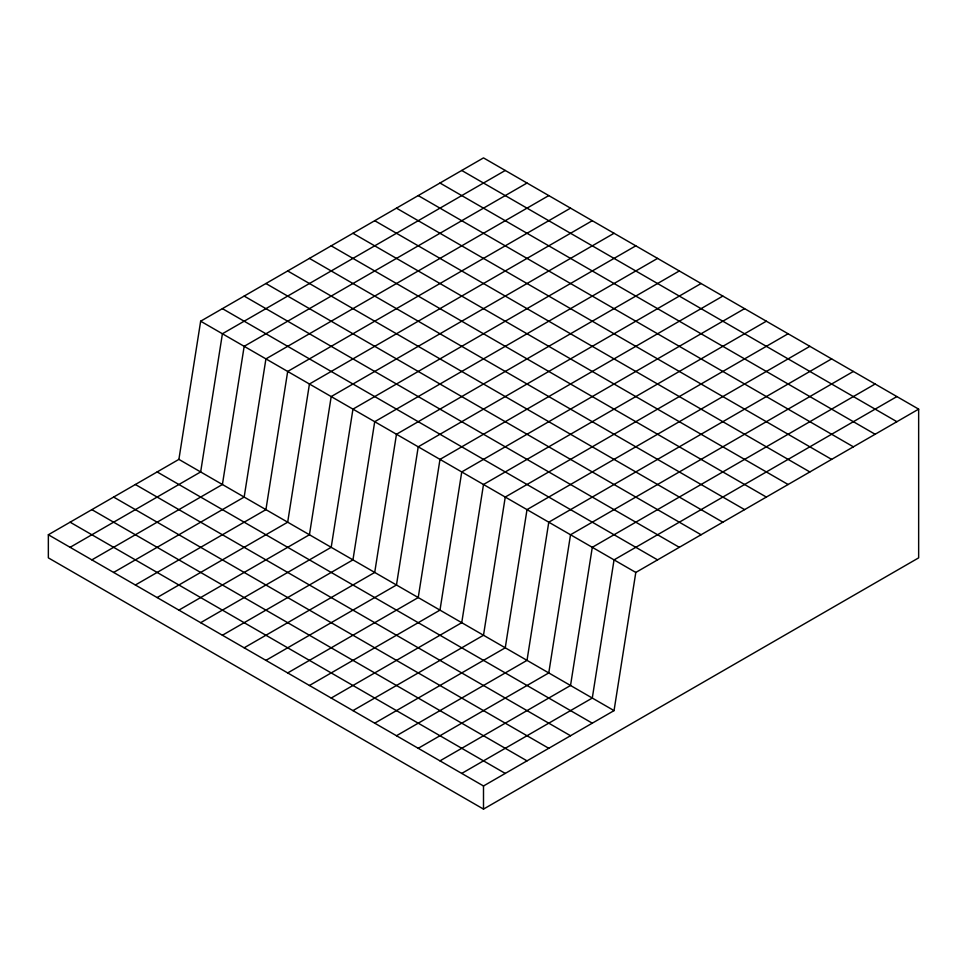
<?xml version="1.0" encoding="UTF-8"?>
<svg xmlns="http://www.w3.org/2000/svg" width="967" height="967" viewBox="0 0 967 967"><rect width="100%" height="100%" fill="white"/><g stroke="black" fill="none" stroke-linecap="round" stroke-linejoin="round"><path stroke-width="1.45" d="M178.895 459.385L200.653 321.201L483.5 157.899L918.65 409.138L918.65 557.862L483.5 809.101L48.35 557.862L48.35 534.751L178.895 459.385L614.045 710.612L635.803 572.44L918.65 409.138M505.257 170.47L222.41 333.76L200.653 471.944L70.108 547.31M527.015 183.029L244.167 346.331L222.41 484.503L91.865 559.881M548.773 195.588L265.925 358.89L244.167 497.062L113.623 572.44M570.53 208.147L287.683 371.449L265.925 509.633L135.38 584.999M592.288 220.706L309.44 384.008L287.683 522.192L157.137 597.558M614.045 233.277L331.197 396.579L309.44 534.751L178.895 610.117M635.803 245.836L352.955 409.138L331.197 547.31L200.653 622.688M657.56 258.394L374.712 421.697L352.955 559.881L222.41 635.246M679.317 270.953L396.47 434.256L374.712 572.44L244.167 647.805M701.075 283.524L418.228 446.814L396.47 584.999L265.925 660.364M722.832 296.083L439.985 459.385L418.228 597.558L287.683 672.935M744.59 308.642L461.743 471.944L439.985 610.117L309.44 685.494M766.347 321.201L483.5 484.503L461.743 622.688L331.197 698.053M788.105 333.76L505.257 497.062L483.5 635.246L352.955 710.612M809.862 346.331L527.015 509.621L505.257 647.805L374.712 723.171M831.62 358.89L548.773 522.192L527.015 660.364L396.47 735.742M853.377 371.449L570.53 534.751L548.773 672.935L418.228 748.301M875.135 384.008L592.288 547.31L570.53 685.494L439.985 760.86M896.893 396.579L614.045 559.869L592.288 698.053L461.743 773.419M48.35 534.751L483.5 785.978L614.045 710.612M461.743 170.47L896.893 421.697M439.985 183.029L875.135 434.256M418.228 195.588L853.377 446.814M396.47 208.147L831.62 459.385M374.712 220.706L809.862 471.944M352.955 233.277L788.105 484.503M331.197 245.836L766.347 497.062M309.44 258.394L744.59 509.621M287.683 270.953L722.832 522.192M265.925 283.524L701.075 534.751M244.167 296.083L679.317 547.31M222.41 308.642L657.56 559.869M200.653 321.201L635.803 572.44M157.137 471.944L592.288 723.171M135.38 484.503L570.53 735.742M113.623 497.062L548.773 748.301M91.865 509.633L527.015 760.86M70.108 522.192L505.257 773.419M483.5 785.978L483.5 809.101"/></g></svg>
